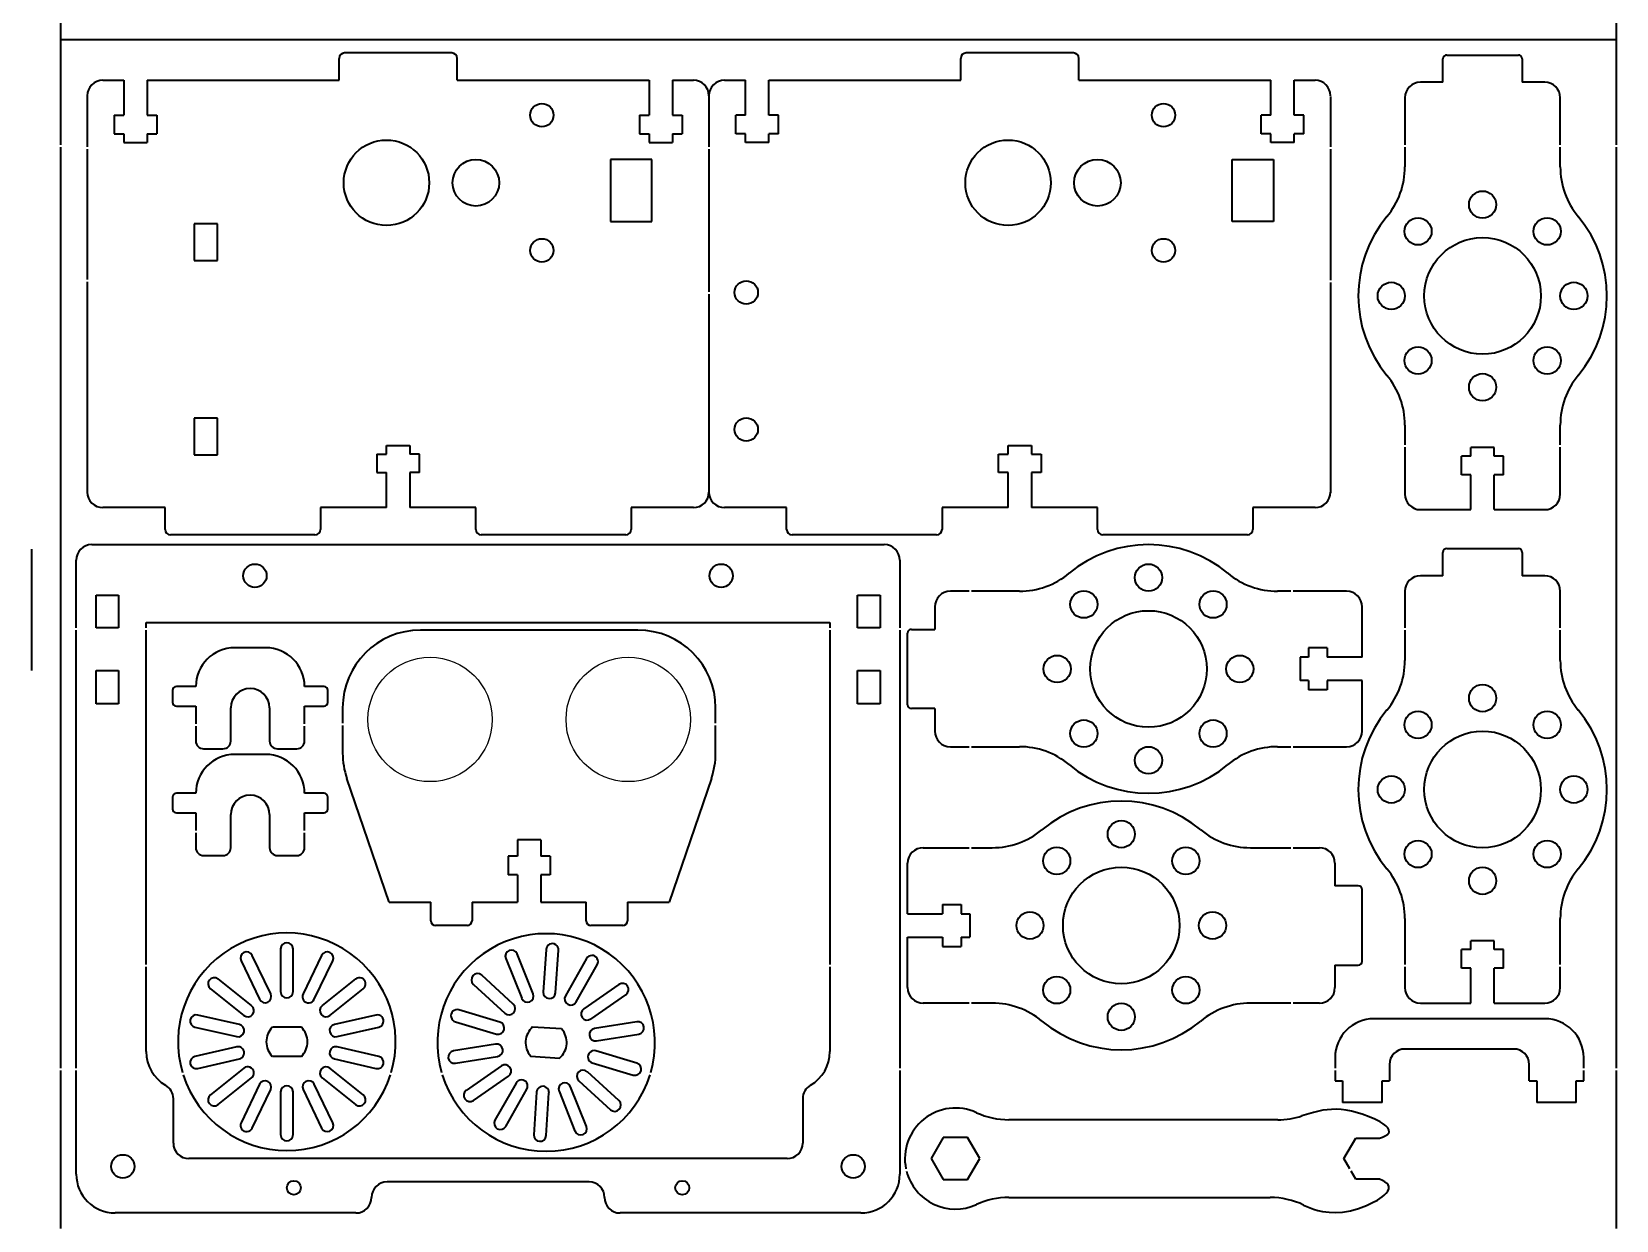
# Model space of a CAD drawing. Extents: x 358 to 1413, y -14 to 598.
# Drawn here: x 639.7 to 843.7, y 292.8 to 445.8 of the extents above; entities that cross this region are included whole.
import ezdxf

# ---------------------------------------------------------------- set-up
doc = ezdxf.new("R2010")
doc.units = 0

msp = doc.modelspace()

# ---------------------------------------------------------------- linework, layer by layer
at = {"color": 7, "lineweight": 35}
for p, q in [((643.48, 444.76), (643.48, 465.09)), ((843.69, 465.09), (843.69, 444.76)), ((643.48, 444.76), (843.69, 444.76)), ((643.48, 431.2), (643.48, 444.76)), ((843.69, 444.76), (843.69, 431.2)), ((654.61, 439.52), (679.31, 439.52)), ((694.51, 439.52), (719.21, 439.52)), ((734.61, 439.52), (759.31, 439.52)), ((774.51, 439.52), (799.21, 439.52)), ((646.91, 437.52), (646.91, 430.93)), ((726.91, 437.52), (726.91, 430.93)), ((726.91, 437.52), (726.91, 430.93)), ((806.91, 437.43), (806.91, 430.93)), ((643.48, 312.39), (643.48, 430.9)), ((646.91, 430.63), (646.91, 413.88)), ((726.91, 430.63), (726.91, 412.28)), ((806.91, 430.63), (806.91, 413.79)), ((843.69, 430.9), (843.69, 312.39)), ((646.91, 413.58), (646.91, 386.52)), ((726.91, 411.98), (726.91, 386.52)), ((806.91, 413.49), (806.91, 386.43)), ((647.48, 379.76), (749.48, 379.76)), ((645.48, 369.04), (645.48, 377.76)), ((751.48, 377.76), (751.48, 369.04)), ((654.48, 369.04), (654.48, 369.76)), ((654.48, 369.76), (742.48, 369.76)), ((742.48, 369.76), (742.48, 369.04)), ((645.48, 312.39), (645.48, 368.74)), ((654.48, 325.74), (654.48, 368.74)), ((717.77, 368.76), (689.77, 368.76)), ((742.48, 368.74), (742.48, 325.74)), ((751.48, 368.74), (751.48, 312.39)), ((654.48, 314.53), (654.48, 325.44)), ((742.48, 325.44), (742.48, 314.53)), ((834.49, 318.76), (812.49, 318.76)), ((643.48, 291.76), (643.48, 312.09)), ((645.48, 298.76), (645.48, 312.09)), ((751.48, 312.09), (751.48, 298.76)), ((843.69, 312.09), (843.69, 291.76)), ((800.13, 305.76), (765.51, 305.76)), ((736.98, 300.76), (659.98, 300.76)), ((711.48, 297.76), (685.48, 297.76)), ((765.51, 295.76), (799.14, 295.76)), ((681.48, 293.76), (650.48, 293.76)), ((746.48, 293.76), (715.48, 293.76))]:
    msp.add_line(p, q, dxfattribs=at)
at = {"color": 7, "lineweight": 35, "ltscale": 0.345001}
for p, q in [((693.81, 443.02), (680.01, 443.02)), ((773.81, 443.02), (760.01, 443.02))]:
    msp.add_line(p, q, dxfattribs=at)
at = {"color": 7, "lineweight": 35, "ltscale": 0.23}
for p, q in [((821.88, 442.76), (831.08, 442.76)), ((821.88, 379.26), (831.08, 379.26)), ((752.48, 359.16), (752.48, 368.36)), ((810.98, 326.16), (810.98, 335.36))]:
    msp.add_line(p, q, dxfattribs=at)
at = {"color": 7, "lineweight": 35, "ltscale": 0.07}
for p, q in [((679.31, 439.52), (679.31, 442.32)), ((694.51, 439.52), (694.51, 442.32)), ((759.31, 439.52), (759.31, 442.32)), ((774.51, 439.52), (774.51, 442.32)), ((656.91, 381.72), (656.91, 384.52)), ((676.91, 384.52), (676.91, 381.72)), ((696.91, 381.72), (696.91, 384.52)), ((716.91, 384.52), (716.91, 381.72)), ((736.91, 381.72), (736.91, 384.52)), ((756.91, 384.52), (756.91, 381.72)), ((776.91, 381.72), (776.91, 384.52)), ((796.91, 384.52), (796.91, 381.72)), ((808.44, 310.76), (808.44, 307.96)), ((813.54, 307.96), (813.54, 310.76)), ((833.44, 310.76), (833.44, 307.96)), ((838.54, 307.96), (838.54, 310.76))]:
    msp.add_line(p, q, dxfattribs=at)
at = {"color": 7, "lineweight": 35, "ltscale": 0.075}
for p, q in [((821.38, 439.26), (821.38, 442.26)), ((831.58, 442.26), (831.58, 439.26)), ((651.61, 439.52), (651.61, 435.02)), ((654.61, 439.52), (654.61, 435.02)), ((719.21, 439.52), (719.21, 435.02)), ((722.21, 439.52), (722.21, 435.02)), ((731.61, 435.02), (731.61, 439.52)), ((734.61, 435.02), (734.61, 439.52)), ((799.21, 435.02), (799.21, 439.52)), ((802.21, 435.02), (802.21, 439.52)), ((651.61, 431.52), (654.61, 431.52)), ((719.21, 431.52), (722.21, 431.52)), ((734.61, 431.52), (731.61, 431.52)), ((802.21, 431.52), (799.21, 431.52)), ((685.41, 392.52), (688.41, 392.52)), ((765.41, 392.52), (768.41, 392.52)), ((827.98, 392.26), (824.98, 392.26)), ((685.41, 384.52), (685.41, 389.02)), ((688.41, 389.02), (688.41, 384.52)), ((765.41, 384.52), (765.41, 389.02)), ((768.41, 389.02), (768.41, 384.52)), ((824.98, 384.26), (824.98, 388.76)), ((827.98, 384.26), (827.98, 388.76)), ((821.38, 375.76), (821.38, 378.76)), ((831.58, 378.76), (831.58, 375.76)), ((752.98, 368.86), (755.98, 368.86)), ((802.98, 365.26), (802.98, 362.26)), ((810.98, 365.26), (806.48, 365.26)), ((810.98, 362.26), (806.48, 362.26)), ((755.98, 358.66), (752.98, 358.66)), ((705.27, 341.76), (702.27, 341.76)), ((810.48, 335.86), (807.48, 335.86)), ((752.48, 332.26), (756.98, 332.26)), ((760.48, 332.26), (760.48, 329.26)), ((752.48, 329.26), (756.98, 329.26)), ((827.98, 328.76), (824.98, 328.76)), ((807.48, 325.66), (810.48, 325.66)), ((824.98, 320.76), (824.98, 325.26)), ((827.98, 320.76), (827.98, 325.26)), ((807.49, 313.76), (807.49, 312.39)), ((807.49, 312.09), (807.49, 310.76)), ((839.49, 312.39), (839.49, 313.76)), ((839.49, 310.76), (839.49, 312.09))]:
    msp.add_line(p, q, dxfattribs=at)
at = {"color": 7, "lineweight": 35, "ltscale": 0.067499}
for p, q in [((648.91, 439.52), (651.61, 439.52)), ((728.91, 439.52), (731.61, 439.52))]:
    msp.add_line(p, q, dxfattribs=at)
at = {"color": 7, "lineweight": 35, "ltscale": 0.0675}
for p, q in [((722.21, 439.52), (724.91, 439.52)), ((802.21, 439.52), (804.91, 439.52))]:
    msp.add_line(p, q, dxfattribs=at)
at = {"color": 7, "lineweight": 35, "ltscale": 0.072501}
for p, q in [((821.38, 439.26), (818.48, 439.26)), ((821.38, 375.76), (818.48, 375.76))]:
    msp.add_line(p, q, dxfattribs=at)
at = {"color": 7, "lineweight": 35, "ltscale": 0.072499}
for p, q in [((834.48, 439.26), (831.58, 439.26)), ((834.48, 375.76), (831.58, 375.76))]:
    msp.add_line(p, q, dxfattribs=at)
at = {"color": 7, "lineweight": 35, "ltscale": 0.222169}
for p, q in [((816.48, 437.26), (816.48, 431.2)), ((836.48, 431.2), (836.48, 437.26)), ((816.48, 430.9), (816.48, 428.37)), ((836.48, 428.37), (836.48, 430.9)), ((816.48, 395.15), (816.48, 392.6)), ((836.48, 392.6), (836.48, 395.15)), ((816.48, 392.3), (816.48, 386.26)), ((836.48, 386.26), (836.48, 392.3)), ((760.38, 373.76), (757.98, 373.76)), ((766.87, 373.76), (760.68, 373.76)), ((816.48, 373.76), (816.48, 369.04)), ((836.48, 369.04), (836.48, 373.76)), ((816.48, 368.74), (816.48, 364.87)), ((836.48, 364.87), (836.48, 368.74)), ((757.98, 353.76), (760.38, 353.76)), ((760.68, 353.76), (766.87, 353.76)), ((754.48, 340.76), (760.38, 340.76)), ((760.68, 340.76), (763.37, 340.76)), ((816.48, 331.65), (816.48, 325.74)), ((836.48, 325.74), (836.48, 331.65)), ((816.48, 325.44), (816.48, 322.76)), ((836.48, 322.76), (836.48, 325.44)), ((760.38, 320.76), (754.48, 320.76)), ((763.37, 320.76), (760.68, 320.76))]:
    msp.add_line(p, q, dxfattribs=at)
at = {"color": 7, "lineweight": 35, "ltscale": 0.03125}
for p, q in [((650.36, 435.02), (651.61, 435.02)), ((654.61, 435.02), (655.86, 435.02)), ((717.96, 435.02), (719.21, 435.02)), ((722.21, 435.02), (723.46, 435.02)), ((731.61, 435.02), (730.36, 435.02)), ((735.86, 435.02), (734.61, 435.02)), ((799.21, 435.02), (797.96, 435.02)), ((803.46, 435.02), (802.21, 435.02)), ((650.36, 432.62), (651.61, 432.62)), ((654.61, 432.62), (655.86, 432.62)), ((717.96, 432.62), (719.21, 432.62)), ((722.21, 432.62), (723.46, 432.62)), ((731.61, 432.62), (730.36, 432.62)), ((735.86, 432.62), (734.61, 432.62)), ((799.21, 432.62), (797.96, 432.62)), ((803.46, 432.62), (802.21, 432.62)), ((684.16, 391.42), (685.41, 391.42)), ((689.66, 391.42), (688.41, 391.42)), ((764.16, 391.42), (765.41, 391.42)), ((768.41, 391.42), (769.66, 391.42)), ((684.16, 389.02), (685.41, 389.02)), ((689.66, 389.02), (688.41, 389.02)), ((765.41, 389.02), (764.16, 389.02)), ((769.66, 389.02), (768.41, 389.02))]:
    msp.add_line(p, q, dxfattribs=at)
at = {"color": 7, "lineweight": 35, "ltscale": 0.060001}
for p, q in [((650.36, 435.02), (650.36, 432.62)), ((655.86, 435.02), (655.86, 432.62)), ((717.96, 435.02), (717.96, 432.62)), ((723.46, 435.02), (723.46, 432.62)), ((756.98, 333.46), (759.38, 333.46)), ((756.98, 328.06), (759.38, 328.06))]:
    msp.add_line(p, q, dxfattribs=at)
at = {"color": 7, "lineweight": 35, "ltscale": 0.06}
for p, q in [((730.36, 432.62), (730.36, 435.02)), ((735.86, 432.62), (735.86, 435.02)), ((797.96, 432.62), (797.96, 435.02)), ((803.46, 432.62), (803.46, 435.02)), ((764.16, 389.02), (764.16, 391.42)), ((769.66, 391.42), (769.66, 389.02)), ((823.78, 388.76), (823.78, 391.16)), ((829.18, 388.76), (829.18, 391.16)), ((701.07, 339.66), (701.07, 337.26)), ((706.47, 339.66), (706.47, 337.26)), ((691.12, 331.36), (691.12, 333.76)), ((696.42, 333.76), (696.42, 331.36)), ((711.12, 331.36), (711.12, 333.76)), ((716.42, 333.76), (716.42, 331.36)), ((823.78, 325.26), (823.78, 327.66)), ((829.18, 325.26), (829.18, 327.66))]:
    msp.add_line(p, q, dxfattribs=at)
at = {"color": 7, "lineweight": 35, "ltscale": 0.064999}
for p, q in [((651.61, 432.62), (651.61, 431.52)), ((654.61, 432.62), (654.61, 431.52)), ((719.21, 432.62), (719.21, 431.52)), ((722.21, 432.62), (722.21, 431.52)), ((759.38, 332.26), (760.48, 332.26)), ((759.38, 329.26), (760.48, 329.26))]:
    msp.add_line(p, q, dxfattribs=at)
at = {"color": 7, "lineweight": 35, "ltscale": 0.065}
for p, q in [((731.61, 431.52), (731.61, 432.62)), ((734.61, 431.52), (734.61, 432.62)), ((799.21, 431.52), (799.21, 432.62)), ((802.21, 431.52), (802.21, 432.62)), ((765.41, 391.42), (765.41, 392.52)), ((768.41, 392.52), (768.41, 391.42)), ((824.98, 391.16), (824.98, 392.26)), ((827.98, 391.16), (827.98, 392.26)), ((824.98, 327.66), (824.98, 328.76)), ((827.98, 327.66), (827.98, 328.76))]:
    msp.add_line(p, q, dxfattribs=at)
at = {"color": 7, "lineweight": 35, "ltscale": 0.132922}
for p, q in [((719.57, 429.3), (714.25, 429.3)), ((794.25, 429.3), (799.57, 429.3)), ((714.25, 421.34), (719.57, 421.34)), ((799.57, 421.34), (794.25, 421.34))]:
    msp.add_line(p, q, dxfattribs=at)
at = {"color": 7, "lineweight": 35, "ltscale": 0.19882}
for p, q in [((714.25, 429.3), (714.25, 421.34)), ((719.57, 421.34), (719.57, 429.3)), ((794.25, 421.34), (794.25, 429.3)), ((799.57, 429.3), (799.57, 421.34))]:
    msp.add_line(p, q, dxfattribs=at)
at = {"color": 7, "lineweight": 35, "ltscale": 0.00625}
for p, q in [((660.92, 421.03), (660.67, 421.03)), ((663.67, 421.03), (663.42, 421.03)), ((660.67, 416.33), (660.92, 416.33)), ((663.42, 416.33), (663.67, 416.33)), ((660.92, 396.03), (660.67, 396.03)), ((663.67, 396.03), (663.42, 396.03)), ((660.67, 391.33), (660.92, 391.33)), ((663.42, 391.33), (663.67, 391.33))]:
    msp.add_line(p, q, dxfattribs=at)
at = {"color": 7, "lineweight": 35, "ltscale": 0.1175}
for p, q in [((660.67, 421.03), (660.67, 416.33)), ((663.67, 416.33), (663.67, 421.03)), ((660.67, 396.03), (660.67, 391.33)), ((663.67, 391.33), (663.67, 396.03))]:
    msp.add_line(p, q, dxfattribs=at)
at = {"color": 7, "lineweight": 35, "ltscale": 0.0625}
for p, q in [((663.42, 421.03), (660.92, 421.03)), ((660.92, 416.33), (663.42, 416.33)), ((663.42, 396.03), (660.92, 396.03)), ((660.92, 391.33), (663.42, 391.33)), ((660.87, 361.49), (658.37, 361.49)), ((677.37, 361.49), (674.87, 361.49)), ((658.37, 358.99), (660.87, 358.99)), ((674.87, 358.99), (677.37, 358.99)), ((661.87, 353.49), (664.37, 353.49)), ((671.37, 353.49), (673.87, 353.49)), ((660.87, 347.76), (658.37, 347.76)), ((677.37, 347.76), (674.87, 347.76)), ((658.37, 345.26), (660.87, 345.26)), ((674.87, 345.26), (677.37, 345.26)), ((661.87, 339.76), (664.37, 339.76)), ((671.37, 339.76), (673.87, 339.76))]:
    msp.add_line(p, q, dxfattribs=at)
at = {"color": 7, "lineweight": 35, "ltscale": 0.065001}
for p, q in [((685.41, 391.42), (685.41, 392.52)), ((688.41, 392.52), (688.41, 391.42)), ((804.08, 365.26), (802.98, 365.26)), ((804.08, 362.26), (802.98, 362.26))]:
    msp.add_line(p, q, dxfattribs=at)
at = {"color": 7, "lineweight": 35, "ltscale": 0.059999}
for p, q in [((684.16, 391.42), (684.16, 389.02)), ((689.66, 389.02), (689.66, 391.42)), ((806.48, 366.46), (804.08, 366.46)), ((806.48, 361.06), (804.08, 361.06))]:
    msp.add_line(p, q, dxfattribs=at)
at = {"color": 7, "lineweight": 35, "ltscale": 0.03}
for p, q in [((824.98, 391.16), (823.78, 391.16)), ((829.18, 391.16), (827.98, 391.16)), ((824.98, 388.76), (823.78, 388.76)), ((829.18, 388.76), (827.98, 388.76)), ((804.08, 366.46), (804.08, 365.26)), ((806.48, 366.46), (806.48, 365.26)), ((804.08, 362.26), (804.08, 361.06)), ((806.48, 362.26), (806.48, 361.06)), ((702.27, 339.66), (701.07, 339.66)), ((706.47, 339.66), (705.27, 339.66)), ((702.27, 337.26), (701.07, 337.26)), ((706.47, 337.26), (705.27, 337.26)), ((756.98, 333.46), (756.98, 332.26)), ((759.38, 333.46), (759.38, 332.26)), ((756.98, 329.26), (756.98, 328.06)), ((759.38, 329.26), (759.38, 328.06)), ((824.98, 327.66), (823.78, 327.66)), ((829.18, 327.66), (827.98, 327.66)), ((824.98, 325.26), (823.78, 325.26)), ((829.18, 325.26), (827.98, 325.26))]:
    msp.add_line(p, q, dxfattribs=at)
at = {"color": 7, "lineweight": 35, "ltscale": 0.2}
for p, q in [((656.91, 384.52), (648.91, 384.52)), ((724.91, 384.52), (716.91, 384.52)), ((736.91, 384.52), (728.91, 384.52)), ((804.91, 384.52), (796.91, 384.52))]:
    msp.add_line(p, q, dxfattribs=at)
at = {"color": 7, "lineweight": 35, "ltscale": 0.2125}
for p, q in [((685.41, 384.52), (676.91, 384.52)), ((696.91, 384.52), (688.41, 384.52)), ((765.41, 384.52), (756.91, 384.52)), ((776.91, 384.52), (768.41, 384.52))]:
    msp.add_line(p, q, dxfattribs=at)
at = {"color": 7, "lineweight": 35, "ltscale": 0.1625}
for p, q in [((818.48, 384.26), (824.98, 384.26)), ((827.98, 384.26), (834.48, 384.26)), ((810.98, 368.74), (810.98, 371.76)), ((810.98, 365.26), (810.98, 368.74)), ((810.98, 355.76), (810.98, 362.26)), ((752.48, 332.26), (752.48, 338.76)), ((752.48, 322.76), (752.48, 329.26)), ((818.48, 320.76), (824.98, 320.76)), ((827.98, 320.76), (834.48, 320.76))]:
    msp.add_line(p, q, dxfattribs=at)
at = {"color": 7, "lineweight": 35, "ltscale": 0.465001}
for p, q in [((676.21, 381.02), (657.61, 381.02)), ((796.21, 381.02), (777.61, 381.02))]:
    msp.add_line(p, q, dxfattribs=at)
at = {"color": 7, "lineweight": 35, "ltscale": 0.464999}
msp.add_line((716.21, 381.02), (697.61, 381.02), dxfattribs=at)
at = {"color": 7, "lineweight": 35, "ltscale": 0.465002}
msp.add_line((756.21, 381.02), (737.61, 381.02), dxfattribs=at)
at = {"color": 7, "lineweight": 35, "ltscale": 0.39}
msp.add_line((639.75, 363.58), (639.75, 379.18), dxfattribs=at)
at = {"color": 7, "lineweight": 35, "ltscale": 0.105}
for p, q in [((648.03, 369.06), (648.03, 373.26)), ((650.93, 373.26), (650.93, 369.06)), ((746.03, 369.06), (746.03, 373.26)), ((748.93, 373.26), (748.93, 369.06))]:
    msp.add_line(p, q, dxfattribs=at)
at = {"color": 7, "lineweight": 35, "ltscale": 0.0725}
for p, q in [((648.03, 373.26), (650.93, 373.26)), ((746.03, 373.26), (748.93, 373.26)), ((755.98, 371.76), (755.98, 368.86)), ((650.93, 369.06), (648.03, 369.06)), ((748.93, 369.06), (746.03, 369.06)), ((648.03, 363.56), (650.93, 363.56)), ((746.03, 363.56), (748.93, 363.56)), ((650.93, 359.26), (648.03, 359.26)), ((748.93, 359.26), (746.03, 359.26)), ((755.98, 358.66), (755.98, 355.76)), ((807.48, 338.76), (807.48, 335.86)), ((807.48, 325.66), (807.48, 322.76))]:
    msp.add_line(p, q, dxfattribs=at)
at = {"color": 7, "lineweight": 35, "ltscale": 0.222168}
for p, q in [((801.82, 373.76), (800.09, 373.76)), ((808.98, 373.76), (802.12, 373.76)), ((800.09, 353.76), (801.82, 353.76)), ((802.12, 353.76), (808.98, 353.76)), ((796.59, 340.76), (801.82, 340.76)), ((802.12, 340.76), (805.48, 340.76)), ((801.82, 320.76), (796.59, 320.76)), ((805.48, 320.76), (802.12, 320.76))]:
    msp.add_line(p, q, dxfattribs=at)
at = {"color": 7, "lineweight": 35, "ltscale": 0.1}
for p, q in [((669.87, 366.49), (665.87, 366.49)), ((669.87, 352.76), (665.87, 352.76))]:
    msp.add_line(p, q, dxfattribs=at)
at = {"color": 7, "lineweight": 35, "ltscale": 0.1075}
for p, q in [((648.03, 359.26), (648.03, 363.56)), ((650.93, 363.56), (650.93, 359.26)), ((746.03, 359.26), (746.03, 363.56)), ((748.93, 363.56), (748.93, 359.26))]:
    msp.add_line(p, q, dxfattribs=at)
at = {"color": 7, "lineweight": 35, "ltscale": 0.0375}
for p, q in [((657.87, 360.99), (657.87, 359.49)), ((677.87, 359.49), (677.87, 360.99)), ((657.87, 347.26), (657.87, 345.76)), ((677.87, 345.76), (677.87, 347.26))]:
    msp.add_line(p, q, dxfattribs=at)
at = {"color": 7, "lineweight": 35, "ltscale": 0.1125}
for p, q in [((660.87, 358.99), (660.87, 356.72)), ((674.87, 356.72), (674.87, 358.99)), ((660.87, 356.42), (660.87, 354.49)), ((674.87, 354.49), (674.87, 356.42)), ((660.87, 345.26), (660.87, 342.99)), ((674.87, 342.99), (674.87, 345.26)), ((660.87, 342.69), (660.87, 340.76)), ((674.87, 340.76), (674.87, 342.69))]:
    msp.add_line(p, q, dxfattribs=at)
at = {"color": 7, "lineweight": 35, "ltscale": 0.106601}
for p, q in [((665.37, 354.49), (665.37, 358.75)), ((670.37, 358.75), (670.37, 354.49)), ((665.37, 340.76), (665.37, 345.02)), ((670.37, 345.02), (670.37, 340.76))]:
    msp.add_line(p, q, dxfattribs=at)
at = {"color": 7, "lineweight": 35, "ltscale": 0.145833}
for p, q in [((679.77, 358.76), (679.77, 356.8)), ((727.77, 356.8), (727.77, 358.76)), ((679.77, 356.5), (679.77, 352.93)), ((727.77, 352.93), (727.77, 356.5))]:
    msp.add_line(p, q, dxfattribs=at)
at = {"color": 7, "lineweight": 35, "ltscale": 0.420833}
for p, q in [((685.77, 333.76), (680.31, 349.68)), ((727.23, 349.68), (721.77, 333.76))]:
    msp.add_line(p, q, dxfattribs=at)
at = {"color": 7, "lineweight": 35, "ltscale": 0.09}
for p, q in [((702.27, 341.76), (702.27, 339.66)), ((705.27, 341.76), (705.27, 339.66))]:
    msp.add_line(p, q, dxfattribs=at)
at = {"color": 7, "lineweight": 35, "ltscale": 0.05}
for p, q in [((702.27, 337.26), (702.27, 333.76)), ((705.27, 337.26), (705.27, 333.76))]:
    msp.add_line(p, q, dxfattribs=at)
at = {"color": 7, "lineweight": 35, "ltscale": 0.13375}
for p, q in [((685.77, 333.76), (691.12, 333.76)), ((716.42, 333.76), (721.77, 333.76))]:
    msp.add_line(p, q, dxfattribs=at)
at = {"color": 7, "lineweight": 35, "ltscale": 0.14625}
for p, q in [((696.42, 333.76), (702.27, 333.76)), ((705.27, 333.76), (711.12, 333.76))]:
    msp.add_line(p, q, dxfattribs=at)
at = {"color": 7, "lineweight": 35, "ltscale": 0.102499}
for p, q in [((695.82, 330.76), (691.72, 330.76)), ((715.82, 330.76), (711.72, 330.76))]:
    msp.add_line(p, q, dxfattribs=at)
at = {"color": 7, "lineweight": 35, "ltscale": 0.1375}
for p, q in [((670.51, 321.95), (668.13, 326.91)), ((671.79, 327.74), (671.79, 322.24)), ((673.39, 322.24), (673.39, 327.74)), ((677.06, 326.91), (674.67, 321.95)), ((700.76, 326.49), (702.81, 321.39)), ((704.29, 321.98), (702.24, 327.09)), ((705.95, 327.68), (705.59, 322.19)), ((707.18, 322.08), (707.55, 327.57)), ((711.15, 326.49), (708.44, 321.71)), ((666.69, 326.21), (669.07, 321.26)), ((676.11, 321.26), (678.5, 326.21)), ((701.73, 320.64), (697.67, 324.35)), ((709.83, 320.92), (712.54, 325.7)), ((662.75, 322.62), (667.05, 319.19)), ((668.05, 320.44), (663.75, 323.87)), ((681.44, 323.87), (677.14, 320.44)), ((678.13, 319.19), (682.43, 322.62)), ((715.32, 323.17), (710.8, 320.03)), ((711.71, 318.72), (716.23, 321.85)), ((666.48, 318.01), (661.12, 319.23)), ((694.28, 318.36), (699.55, 316.78)), ((700.01, 318.32), (694.74, 319.89)), ((717.63, 318.37), (712.2, 317.5)), ((660.76, 317.67), (666.13, 316.45)), ((679.06, 316.45), (684.42, 317.67)), ((712.45, 315.92), (717.88, 316.79)), ((666.13, 315.14), (660.76, 313.91)), ((684.42, 313.91), (679.06, 315.14)), ((699.46, 315.48), (694.03, 314.61)), ((717.63, 313.04), (712.36, 314.62)), ((661.12, 312.35), (666.48, 313.58)), ((667.05, 312.4), (662.75, 308.97)), ((682.43, 308.97), (678.13, 312.4)), ((678.7, 313.58), (684.06, 312.35)), ((694.28, 313.03), (699.71, 313.9)), ((700.2, 312.68), (695.68, 309.54)), ((711.9, 313.08), (717.17, 311.5)), ((663.75, 307.72), (668.05, 311.15)), ((669.07, 310.33), (666.69, 305.37)), ((678.5, 305.37), (676.11, 310.33)), ((677.14, 311.15), (681.44, 307.72)), ((696.59, 308.23), (701.11, 311.37)), ((702.08, 310.48), (699.37, 305.7)), ((711.15, 304.91), (709.1, 310.01)), ((710.18, 310.76), (714.24, 307.05)), ((715.32, 308.23), (711.26, 311.94)), ((668.13, 304.68), (670.51, 309.63)), ((671.79, 309.34), (671.79, 303.84)), ((673.39, 303.84), (673.39, 309.34)), ((674.67, 309.63), (677.06, 304.68)), ((700.76, 304.91), (703.47, 309.69)), ((704.73, 309.32), (704.36, 303.83)), ((705.96, 303.72), (706.32, 309.21)), ((707.62, 309.42), (709.67, 304.31))]:
    msp.add_line(p, q, dxfattribs=at)
at = {"color": 7, "lineweight": 35, "ltscale": 0.137499}
msp.add_line((696.59, 323.16), (700.65, 319.46), dxfattribs=at)
at = {"color": 7, "lineweight": 35, "ltscale": 0.137501}
msp.add_line((684.06, 319.23), (678.7, 318.01), dxfattribs=at)
at = {"color": 7, "lineweight": 35, "ltscale": 0.093633}
for p, q in [((674.46, 317.67), (670.72, 317.67)), ((707.95, 317.45), (704.21, 317.69)), ((670.72, 313.92), (674.46, 313.92)), ((703.96, 313.95), (707.7, 313.7))]:
    msp.add_line(p, q, dxfattribs=at)
at = {"color": 7, "lineweight": 35, "ltscale": 0.35}
msp.add_line((830.49, 314.86), (816.49, 314.86), dxfattribs=at)
at = {"color": 7, "lineweight": 35, "ltscale": 0.0525}
for p, q in [((814.49, 312.86), (814.49, 310.76)), ((832.49, 310.76), (832.49, 312.86))]:
    msp.add_line(p, q, dxfattribs=at)
at = {"color": 7, "lineweight": 35, "ltscale": 0.025}
for p, q in [((807.49, 310.76), (808.44, 310.76)), ((813.54, 310.76), (814.49, 310.76)), ((832.49, 310.76), (833.44, 310.76)), ((838.54, 310.76), (839.49, 310.76))]:
    msp.add_line(p, q, dxfattribs=at)
at = {"color": 7, "lineweight": 35, "ltscale": 0.142688}
for p, q in [((657.98, 302.76), (657.98, 308.47)), ((738.98, 308.47), (738.98, 302.76))]:
    msp.add_line(p, q, dxfattribs=at)
at = {"color": 7, "lineweight": 35, "ltscale": 0.125}
for p, q in [((813.54, 307.96), (808.44, 307.96)), ((838.54, 307.96), (833.44, 307.96))]:
    msp.add_line(p, q, dxfattribs=at)
at = {"color": 7, "lineweight": 35, "ltscale": 0.07828}
for p, q in [((757.07, 303.47), (755.5, 300.76)), ((761.76, 300.76), (760.2, 303.47)), ((755.5, 300.76), (757.07, 298.05)), ((760.2, 298.05), (761.76, 300.76))]:
    msp.add_line(p, q, dxfattribs=at)
at = {"color": 7, "lineweight": 35, "ltscale": 0.078279}
for p, q in [((760.2, 303.47), (757.07, 303.47)), ((757.07, 298.05), (760.2, 298.05))]:
    msp.add_line(p, q, dxfattribs=at)
at = {"color": 7, "lineweight": 35, "ltscale": 0.07595}
for p, q in [((808.63, 300.76), (810.15, 303.39)), ((810.15, 303.39), (813.19, 303.39)), ((809.39, 299.46), (808.63, 300.76)), ((810.15, 298.13), (809.56, 299.16)), ((813.19, 298.13), (810.15, 298.13))]:
    msp.add_line(p, q, dxfattribs=at)
at = {"color": 7, "lineweight": 35}
for points in [[(813.19, 303.39), (813.6, 303.52), (813.96, 303.68), (814.23, 303.87), (814.37, 304.02), (814.44, 304.18), (814.42, 304.45), (814.27, 304.72), (814.01, 304.99), (813.67, 305.24), (813.28, 305.48), (812.6, 305.83), (811.87, 306.14), (810.97, 306.47), (809.59, 306.86), (808.92, 306.98), (808.28, 307.07), (807.64, 307.1), (807.03, 307.09), (805.92, 306.97), (804.71, 306.7), (803.23, 306.25)], [(803.44, 294.78), (804.07, 294.51), (804.72, 294.27), (805.29, 294.1), (805.88, 293.97), (806.73, 293.85), (807.59, 293.82), (808.46, 293.87), (809.48, 294.04), (810.51, 294.33), (811.55, 294.73), (812.32, 295.09), (812.95, 295.43), (813.54, 295.82), (813.83, 296.05), (814.08, 296.3), (814.28, 296.56), (814.41, 296.86), (814.4, 297.17), (814.32, 297.37), (814.18, 297.56), (813.91, 297.77), (813.58, 297.96), (813.19, 298.13)]]:
    msp.add_lwpolyline(points, dxfattribs=at)
for centre, radius in [((705.41, 435.02), 1.5), ((785.41, 435.02), 1.5), ((685.41, 426.32), 5.5), ((765.41, 426.32), 5.5), ((696.91, 426.32), 3), ((776.91, 426.32), 3), ((826.48, 423.51), 1.75), ((818.17, 420.07), 1.75), ((834.79, 420.07), 1.75), ((705.41, 417.62), 1.5), ((785.41, 417.62), 1.5), ((826.48, 411.76), 7.5), ((731.72, 412.2), 1.5), ((814.73, 411.76), 1.75), ((838.23, 411.76), 1.75), ((818.17, 403.45), 1.75), ((834.79, 403.45), 1.75), ((826.48, 400.01), 1.75), ((731.72, 394.58), 1.5), ((668.48, 375.76), 1.5), ((728.48, 375.76), 1.5), ((783.48, 375.51), 1.75), ((775.17, 372.07), 1.75), ((791.79, 372.07), 1.75), ((783.48, 363.76), 7.5), ((771.73, 363.76), 1.75), ((795.23, 363.76), 1.75), ((826.48, 360.01), 1.75), ((775.17, 355.45), 1.75), ((791.79, 355.45), 1.75), ((818.17, 356.57), 1.75), ((834.79, 356.57), 1.75), ((826.48, 348.26), 7.5), ((783.48, 352.01), 1.75), ((814.73, 348.26), 1.75), ((838.23, 348.26), 1.75), ((779.98, 342.51), 1.75), ((771.67, 339.07), 1.75), ((788.29, 339.07), 1.75), ((818.17, 339.95), 1.75), ((834.79, 339.95), 1.75), ((779.98, 330.76), 7.5), ((826.48, 336.51), 1.75), ((768.23, 330.76), 1.75), ((791.73, 330.76), 1.75), ((771.67, 322.45), 1.75), ((788.29, 322.45), 1.75), ((779.98, 319.01), 1.75), ((651.48, 299.76), 1.5), ((745.48, 299.76), 1.5), ((673.48, 297.01), 0.9), ((723.48, 297.01), 0.9)]:
    msp.add_circle(centre, radius, dxfattribs=at)
for centre in [(691.02, 357.26), (716.52, 357.26)]:
    msp.add_circle(centre, 8)
for centre, radius, start, end in [((680.01, 442.32), 0.7, 90, 180), ((693.81, 442.32), 0.7, 0, 90), ((760.01, 442.32), 0.7, 90, 180), ((773.81, 442.32), 0.7, 0, 90), ((821.88, 442.26), 0.5, 90, 180), ((831.08, 442.26), 0.5, 0, 90), ((648.91, 437.52), 2, 90, 180), ((724.91, 437.52), 2, 0, 90), ((728.91, 437.52), 2, 90, 180), ((804.91, 437.52), 2, 0, 90), ((818.48, 437.26), 2, 90, 180), ((834.48, 437.26), 2, 360, 90), ((806.48, 428.37), 10, 320.2849, 0), ((846.48, 428.37), 10, 180, 219.7151), ((826.48, 411.76), 16, 140.2849, 219.7151), ((826.48, 411.76), 16, 320.2849, 39.7151), ((806.48, 395.15), 10, 0, 39.7151), ((846.48, 395.15), 10, 140.2849, 180), ((648.91, 386.52), 2, 180, 270), ((724.91, 386.52), 2, 270, 0), ((728.91, 386.52), 2, 180, 270), ((804.91, 386.52), 2, 270, 0), ((818.48, 386.26), 2, 180, 270), ((834.48, 386.26), 2, 270, 0), ((657.61, 381.72), 0.7, 180, 270), ((676.21, 381.72), 0.7, 270, 0), ((697.61, 381.72), 0.7, 180, 270), ((716.21, 381.72), 0.7, 270, 0), ((737.61, 381.72), 0.7, 180, 270), ((756.21, 381.72), 0.7, 270, 0), ((777.61, 381.72), 0.7, 180, 270), ((796.21, 381.72), 0.7, 270, 0), ((647.48, 377.76), 2, 90, 180), ((749.48, 377.76), 2, 360, 90), ((783.48, 363.76), 16, 50.2849, 129.7151), ((821.88, 378.76), 0.5, 90, 180), ((831.08, 378.76), 0.5, 0, 90), ((766.87, 383.76), 10, 270, 309.7151), ((800.09, 383.76), 10, 230.2849, 270), ((818.48, 373.76), 2, 90, 180), ((834.48, 373.76), 2, 360, 90), ((757.98, 371.76), 2, 90, 180), ((808.98, 371.76), 2, 360, 90), ((689.77, 358.76), 10, 90, 180), ((717.77, 358.76), 10, 360, 90), ((752.98, 368.36), 0.5, 90, 180), ((665.87, 361.49), 5, 90, 180), ((669.87, 361.49), 5, 0, 90), ((806.48, 364.87), 10, 320.2849, 0), ((846.48, 364.87), 10, 180, 219.7151), ((658.37, 360.99), 0.5, 90, 180), ((667.87, 358.75), 2.5, 0, 180), ((677.37, 360.99), 0.5, 0, 90), ((658.37, 359.49), 0.5, 180, 270), ((677.37, 359.49), 0.5, 270, 0), ((752.98, 359.16), 0.5, 180, 270), ((826.48, 348.26), 16, 140.2849, 219.7151), ((826.48, 348.26), 16, 320.2849, 39.7151), ((757.98, 355.76), 2, 180, 270), ((808.98, 355.76), 2, 270, 0), ((661.87, 354.49), 1, 180, 270), ((664.37, 354.49), 1, 270, 0), ((671.37, 354.49), 1, 180, 270), ((673.87, 354.49), 1, 270, 0), ((689.77, 352.93), 10, 180, 198.9246), ((717.77, 352.93), 10, 341.0754, 360), ((766.87, 343.76), 10, 50.2849, 90), ((800.09, 343.76), 10, 90, 129.7151), ((665.87, 347.76), 5, 90, 180), ((669.87, 347.76), 5, 0, 90), ((783.48, 363.76), 16, 230.2849, 309.7151), ((658.37, 347.26), 0.5, 90, 180), ((667.87, 345.02), 2.5, 0, 180), ((677.37, 347.26), 0.5, 0, 90), ((779.98, 330.76), 16, 50.2849, 129.7151), ((658.37, 345.76), 0.5, 180, 270), ((677.37, 345.76), 0.5, 270, 0), ((763.37, 350.76), 10, 270, 309.7151), ((796.59, 350.76), 10, 230.2849, 270), ((661.87, 340.76), 1, 180, 270), ((664.37, 340.76), 1, 270, 0), ((671.37, 340.76), 1, 180, 270), ((673.87, 340.76), 1, 270, 0), ((754.48, 338.76), 2, 90, 180), ((805.48, 338.76), 2, 0, 90), ((806.48, 331.65), 10, 0, 39.7151), ((846.48, 331.65), 10, 140.2849, 180), ((810.48, 335.36), 0.5, 0, 90), ((691.72, 331.36), 0.6, 180, 270), ((695.82, 331.36), 0.6, 270, 0), ((711.72, 331.36), 0.6, 180, 270), ((715.82, 331.36), 0.6, 270, 360), ((672.59, 315.79), 14, 343.5983, 196.4017), ((672.59, 327.74), 0.8, 0, 180), ((705.96, 315.7), 14, 343.9936, 196.0064), ((706.75, 327.62), 0.8, 356.1853, 176.1853), ((667.41, 326.56), 0.8, 25.7143, 205.7143), ((677.78, 326.56), 0.8, 334.2857, 154.2857), ((701.5, 326.79), 0.8, 21.8996, 201.8996), ((711.84, 326.1), 0.8, 330.4711, 150.4711), ((697.13, 323.76), 0.8, 47.6139, 227.6139), ((810.48, 326.16), 0.5, 270, 0), ((663.25, 323.24), 0.8, 51.4286, 231.4286), ((672.59, 322.24), 0.8, 180, 360), ((681.93, 323.24), 0.8, 308.5714, 128.5714), ((715.77, 322.51), 0.8, 304.7568, 124.7568), ((754.48, 322.76), 2, 180, 270), ((805.48, 322.76), 2, 270, 360), ((818.48, 322.76), 2, 180, 270), ((834.48, 322.76), 2, 270, 0), ((667.55, 319.81), 0.8, 231.4286, 51.4286), ((669.79, 321.6), 0.8, 205.7143, 25.7143), ((675.39, 321.6), 0.8, 154.2857, 334.2857), ((677.63, 319.81), 0.8, 128.5714, 308.5714), ((701.19, 320.05), 0.8, 227.6139, 47.6139), ((703.55, 321.68), 0.8, 201.8996, 21.8996), ((706.38, 322.14), 0.8, 176.1853, 356.1853), ((709.13, 321.31), 0.8, 150.4711, 330.4711), ((763.37, 310.76), 10, 50.2849, 90), ((796.59, 310.76), 10, 90, 129.7151), ((660.94, 318.45), 0.8, 77.1429, 257.1429), ((684.24, 318.45), 0.8, 282.8571, 102.8571), ((694.51, 319.13), 0.8, 73.3282, 253.3282), ((699.78, 317.55), 0.8, 253.3282, 73.3282), ((711.25, 319.38), 0.8, 124.7568, 304.7568), ((717.76, 317.58), 0.8, 279.0425, 99.0425), ((779.98, 330.76), 16, 230.2849, 309.7151), ((812.49, 313.76), 5, 90, 180), ((834.49, 313.76), 5, 0, 90), ((666.3, 317.23), 0.8, 257.1429, 77.1429), ((672.59, 315.79), 2.65, 134.9643, 225.0357), ((672.59, 315.79), 2.65, 314.9643, 45.0357), ((678.88, 317.23), 0.8, 102.8571, 282.8571), ((705.96, 315.7), 2.65, 131.1496, 221.221), ((705.96, 315.7), 2.65, 311.1497, 41.221), ((712.32, 316.71), 0.8, 99.0425, 279.0425), ((659.48, 314.53), 5, 180, 240), ((666.3, 314.36), 0.8, 282.8571, 102.8571), ((678.88, 314.36), 0.8, 77.1429, 257.1429), ((694.15, 313.82), 0.8, 99.0425, 279.0425), ((699.59, 314.69), 0.8, 279.0425, 99.0425), ((712.13, 313.85), 0.8, 73.3282, 253.3282), ((737.48, 314.53), 5, 300, 0), ((816.49, 312.86), 2, 90, 180), ((830.49, 312.86), 2, 360, 90), ((660.94, 313.13), 0.8, 102.8571, 282.8571), ((667.55, 311.77), 0.8, 308.5714, 128.5714), ((677.63, 311.77), 0.8, 51.4286, 231.4286), ((684.24, 313.13), 0.8, 257.1429, 77.1429), ((700.66, 312.02), 0.8, 304.7568, 124.7568), ((710.72, 311.35), 0.8, 47.6139, 227.6139), ((717.4, 312.27), 0.8, 253.3282, 73.3282), ((655.98, 308.47), 2, 360, 60), ((672.59, 315.79), 14, 197.6859, 342.3141), ((669.79, 309.98), 0.8, 334.2857, 154.2857), ((672.59, 309.34), 0.8, 0, 180), ((675.39, 309.98), 0.8, 25.7143, 205.7143), ((705.96, 315.7), 14, 197.2879, 342.7121), ((702.78, 310.09), 0.8, 330.4711, 150.4711), ((705.53, 309.26), 0.8, 356.1853, 176.1853), ((708.36, 309.71), 0.8, 21.8996, 201.8996), ((740.98, 308.47), 2, 120, 180), ((663.25, 308.34), 0.8, 128.5714, 308.5714), ((681.93, 308.34), 0.8, 231.4286, 51.4286), ((696.14, 308.89), 0.8, 124.7568, 304.7568), ((714.78, 307.64), 0.8, 227.6139, 47.6139), ((758.63, 300.76), 6.5, 65.38, 191.5672), ((765.51, 315.76), 10, 245.38, 270), ((800.13, 315.76), 10, 270, 288.0655), ((667.41, 305.03), 0.8, 154.2857, 334.2857), ((677.78, 305.03), 0.8, 205.7143, 25.7143), ((700.07, 305.3), 0.8, 150.4711, 330.4711), ((710.41, 304.61), 0.8, 201.8996, 21.8996), ((659.98, 302.76), 2, 180, 270), ((672.59, 303.84), 0.8, 180, 0), ((705.16, 303.78), 0.8, 176.1853, 356.1853), ((736.98, 302.76), 2, 270, 0), ((650.48, 298.76), 5, 180, 270), ((685.48, 295.76), 2, 90, 180), ((711.48, 295.76), 2, 360, 90), ((746.48, 298.76), 5, 270, 360), ((758.63, 300.76), 6.5, 194.2806, 294.62), ((681.48, 295.76), 2, 270, 0), ((715.48, 295.76), 2, 180, 270), ((765.51, 285.76), 10, 90, 114.62), ((799.14, 285.76), 10, 64.4905, 90)]:
    msp.add_arc(centre, radius, start, end, dxfattribs=at)

doc.saveas('drawing.dxf')
